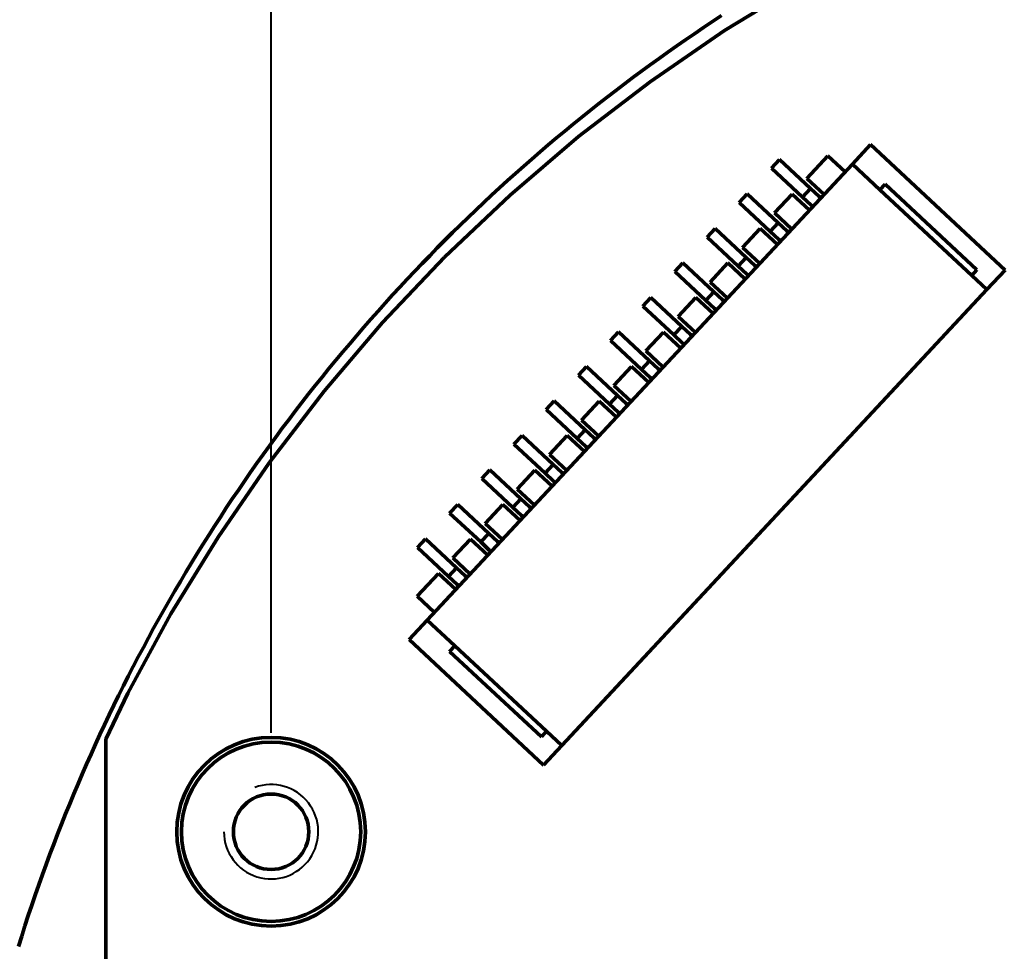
# Model space of a CAD drawing. Header units: millimetres. Extents: x 71 to 428, y 120 to 295.
# Drawn here: x 320.07 to 341.15, y 217.1 to 236.84 of the extents above; entities that cross this region are included whole.
import ezdxf

# ---------------------------------------------------------------- set-up
doc = ezdxf.new("R2010")
doc.units = ezdxf.units.MM
doc.header["$LTSCALE"] = 0.75
doc.layers.add('Dim', color=3, linetype='Continuous', lineweight=25)
doc.layers.add('Visible', color=7, linetype='Continuous', lineweight=50)
doc.layers.add('尺寸标注', color=3, linetype='Continuous')
doc.styles.get("Standard").update_dxf_attribs({"font": 'arial.ttf'})
doc.dimstyles.new('Dim-ISO-25', dxfattribs={"dimtxt": 3.5, "dimasz": 3.5, "dimexe": 2.1, "dimexo": 2.1, "dimgap": 1.4, "dimtad": 1, "dimzin": 12, "dimdsep": 46, "dimtxsty": 'Standard', "dimcen": 0, "dimazin": 3, "dimtp": 0.1, "dimtm": 0.1, "dimtfac": 0.714286, "dimtmove": 0, "dimatfit": 3, "dimfxl": 1, "dimtzin": 12, "dimarcsym": 0})

# ---------------------------------------------------------------- blocks, each defined once
blk = doc.blocks.new('*D140')
at = {"color": 0, "linetype": 'ByBlock', "lineweight": -2}
for p, q in [((325.4, 221.732), (325.4, 264.594)), ((354.896, 258.313), (354.896, 264.594)), ((325.4, 262.494), (354.896, 262.494))]:
    blk.add_line(p, q, dxfattribs=at)
at = {"color": 0, "linetype": 'ByBlock'}
for points in [[(325.4, 262.494), (328.9, 261.91), (328.9, 263.077)], [(354.896, 262.494), (351.396, 261.91), (351.396, 263.077)]]:
    blk.add_solid(points, dxfattribs=at)
at = {"layer": 'Defpoints', "color": 0, "linetype": 'ByBlock'}
for p in [(354.896, 256.213), (325.4, 219.632)]:
    blk.add_point(p, dxfattribs=at)
at = {"color": 0, "linetype": 'ByBlock', "lineweight": -2, "insert": (340.148, 265.681), "char_height": 3.5, "attachment_point": 5}
blk.add_mtext('\\A0;29.5', dxfattribs=at)
blk = doc.blocks.new('*D107')
at = {"color": 0, "linetype": 'ByBlock', "lineweight": -2}
for p, q in [((287.663, 214.089), (287.663, 230.462)), ((318.849, 214.089), (285.563, 214.089)), ((287.663, 214.089), (287.663, 205.496)), ((318.849, 205.496), (285.563, 205.496)), ((287.663, 205.496), (287.663, 198.496))]:
    blk.add_line(p, q, dxfattribs=at)
at = {"color": 0, "linetype": 'ByBlock'}
for points in [[(287.663, 214.089), (287.079, 217.589), (288.246, 217.589)], [(287.663, 205.496), (287.079, 201.996), (288.246, 201.996)]]:
    blk.add_solid(points, dxfattribs=at)
at = {"layer": 'Defpoints', "color": 0, "linetype": 'ByBlock'}
for p in [(320.949, 214.089), (320.949, 205.496)]:
    blk.add_point(p, dxfattribs=at)
at = {"color": 0, "linetype": 'ByBlock', "lineweight": -2, "insert": (284.476, 225.775), "char_height": 3.5, "attachment_point": 5, "rotation": 90}
blk.add_mtext('\\A0;8.6', dxfattribs=at)
blk = doc.blocks.new('*D108')
at = {"color": 0, "linetype": 'ByBlock', "lineweight": -2}
for p, q in [((339.541, 239.992), (278.368, 239.992)), ((280.468, 239.992), (280.468, 204.496)), ((300.788, 204.496), (278.368, 204.496))]:
    blk.add_line(p, q, dxfattribs=at)
at = {"color": 0, "linetype": 'ByBlock'}
for points in [[(280.468, 239.992), (279.885, 236.492), (281.051, 236.492)], [(280.468, 204.496), (279.885, 207.996), (281.051, 207.996)]]:
    blk.add_solid(points, dxfattribs=at)
at = {"layer": 'Defpoints', "color": 0, "linetype": 'ByBlock'}
for p in [(341.641, 239.992), (302.888, 204.496)]:
    blk.add_point(p, dxfattribs=at)
at = {"color": 0, "linetype": 'ByBlock', "lineweight": -2, "insert": (277.28, 222.244), "char_height": 3.5, "attachment_point": 5, "rotation": 90}
blk.add_mtext('\\A0;35.5', dxfattribs=at)
blk = doc.blocks.new('*D109')
at = {"color": 0, "linetype": 'ByBlock', "lineweight": -2}
for p, q in [((352.909, 242.862), (269.231, 242.862)), ((271.331, 242.862), (271.331, 204.496)), ((301.822, 204.496), (269.231, 204.496))]:
    blk.add_line(p, q, dxfattribs=at)
at = {"color": 0, "linetype": 'ByBlock'}
for points in [[(271.331, 242.862), (270.748, 239.362), (271.914, 239.362)], [(271.331, 204.496), (270.748, 207.996), (271.914, 207.996)]]:
    blk.add_solid(points, dxfattribs=at)
at = {"layer": 'Defpoints', "color": 0, "linetype": 'ByBlock'}
for p in [(355.009, 242.862), (303.922, 204.496)]:
    blk.add_point(p, dxfattribs=at)
at = {"color": 0, "linetype": 'ByBlock', "lineweight": -2, "insert": (268.143, 223.679), "char_height": 3.5, "attachment_point": 5, "rotation": 90}
blk.add_mtext('\\A0;38.37', dxfattribs=at)

msp = doc.modelspace()

# ---------------------------------------------------------------- linework, layer by layer
at = {"color": 1}
msp.add_arc((325.4, 219.632), 1, 180, 110.3091, dxfattribs=at)
at = {"layer": 'Visible'}
for p, q in [((336.641, 237.613), (335.011, 236.614)), ((334.951, 236.931), (334.759, 236.805)), ((334.759, 236.805), (334.568, 236.677)), ((335.011, 236.614), (333.436, 235.531)), ((334.378, 236.549), (334.189, 236.42)), ((334.568, 236.677), (334.378, 236.549)), ((334.189, 236.42), (334.001, 236.289)), ((333.813, 236.157), (333.626, 236.024)), ((334.001, 236.289), (333.813, 236.157)), ((333.44, 235.89), (333.255, 235.754)), ((333.626, 236.024), (333.44, 235.89)), ((333.255, 235.754), (333.071, 235.618)), ((333.436, 235.531), (331.919, 234.367)), ((332.887, 235.48), (332.705, 235.341)), ((333.071, 235.618), (332.887, 235.48)), ((332.705, 235.341), (332.523, 235.201)), ((332.343, 235.06), (332.163, 234.918)), ((332.523, 235.201), (332.343, 235.06)), ((332.163, 234.918), (331.984, 234.774)), ((331.806, 234.63), (331.628, 234.484)), ((331.984, 234.774), (331.806, 234.63)), ((331.628, 234.484), (331.452, 234.338)), ((331.919, 234.367), (330.466, 233.126)), ((331.277, 234.19), (331.103, 234.041)), ((331.452, 234.338), (331.277, 234.19)), ((337.724, 233.784), (338.111, 234.199)), ((338.111, 234.199), (340.964, 231.539)), ((331.103, 234.041), (330.929, 233.891)), ((337.724, 233.784), (328.712, 224.119)), ((330.929, 233.891), (330.757, 233.74)), ((336.006, 233.701), (336.177, 233.884)), ((336.177, 233.884), (336.835, 233.27)), ((337.207, 233.962), (336.757, 233.48)), ((337.207, 233.962), (337.573, 233.621)), ((337.724, 233.784), (338.309, 233.238)), ((330.585, 233.587), (330.414, 233.434)), ((330.757, 233.74), (330.585, 233.587)), ((336.664, 233.087), (336.006, 233.701)), ((330.414, 233.434), (330.245, 233.28)), ((337.123, 233.139), (336.757, 233.48)), ((338.421, 233.357), (338.309, 233.238)), ((340.365, 231.544), (338.421, 233.357)), ((330.245, 233.28), (330.076, 233.124)), ((335.324, 232.97), (335.495, 233.152)), ((335.495, 233.152), (336.153, 232.539)), ((336.45, 233.15), (336.075, 232.748)), ((336.816, 232.809), (336.45, 233.15)), ((336.664, 233.087), (336.835, 233.27)), ((337.018, 233.1), (336.835, 233.27)), ((338.309, 233.238), (340.254, 231.425)), ((330.466, 233.126), (329.079, 231.81)), ((329.909, 232.968), (329.742, 232.81)), ((330.076, 233.124), (329.909, 232.968)), ((335.982, 232.356), (335.324, 232.97)), ((336.664, 233.087), (336.847, 232.917)), ((337.054, 233.065), (337.018, 233.1)), ((329.742, 232.81), (329.576, 232.652)), ((336.441, 232.407), (336.075, 232.748)), ((336.884, 232.883), (336.847, 232.917)), ((329.576, 232.652), (329.412, 232.492)), ((335.982, 232.356), (336.153, 232.539)), ((336.336, 232.368), (336.153, 232.539)), ((329.248, 232.331), (329.085, 232.17)), ((329.412, 232.492), (329.248, 232.331)), ((334.642, 232.238), (334.813, 232.421)), ((334.813, 232.421), (335.471, 231.807)), ((335.768, 232.419), (335.393, 232.017)), ((336.134, 232.078), (335.768, 232.419)), ((335.982, 232.356), (336.165, 232.185)), ((336.372, 232.334), (336.336, 232.368)), ((329.085, 232.17), (328.924, 232.007)), ((335.3, 231.624), (334.642, 232.238)), ((336.202, 232.151), (336.165, 232.185)), ((328.924, 232.007), (328.763, 231.843)), ((335.759, 231.676), (335.393, 232.017)), ((329.079, 231.81), (327.763, 230.424)), ((328.603, 231.679), (328.445, 231.513)), ((328.763, 231.843), (328.603, 231.679)), ((333.96, 231.507), (334.131, 231.69)), ((334.131, 231.69), (334.789, 231.076)), ((335.086, 231.688), (334.711, 231.285)), ((335.452, 231.347), (335.086, 231.688)), ((335.3, 231.624), (335.471, 231.807)), ((335.654, 231.637), (335.471, 231.807)), ((328.445, 231.513), (328.287, 231.346)), ((334.618, 230.893), (333.96, 231.507)), ((335.3, 231.624), (335.483, 231.454)), ((335.52, 231.42), (335.483, 231.454)), ((335.69, 231.603), (335.654, 231.637)), ((340.254, 231.425), (340.365, 231.544)), ((340.964, 231.539), (340.576, 231.124)), ((328.287, 231.346), (328.131, 231.179)), ((335.077, 230.944), (334.711, 231.285)), ((340.254, 231.425), (340.576, 231.124)), ((328.131, 231.179), (327.975, 231.01)), ((340.576, 231.124), (331.564, 221.46)), ((334.618, 230.893), (334.789, 231.076)), ((334.972, 230.905), (334.789, 231.076)), ((327.821, 230.84), (327.668, 230.67)), ((327.975, 231.01), (327.821, 230.84)), ((333.278, 230.776), (333.449, 230.958)), ((333.449, 230.958), (334.107, 230.345)), ((334.404, 230.956), (334.029, 230.554)), ((334.77, 230.615), (334.404, 230.956)), ((334.618, 230.893), (334.801, 230.723)), ((335.008, 230.871), (334.972, 230.905)), ((327.668, 230.67), (327.516, 230.498)), ((333.936, 230.162), (333.278, 230.776)), ((334.838, 230.689), (334.801, 230.723)), ((327.763, 230.424), (326.522, 228.97)), ((327.516, 230.498), (327.365, 230.326)), ((334.395, 230.213), (334.029, 230.554)), ((327.365, 230.326), (327.215, 230.152)), ((332.596, 230.044), (332.767, 230.227)), ((332.767, 230.227), (333.425, 229.613)), ((333.722, 230.225), (333.347, 229.823)), ((334.088, 229.884), (333.722, 230.225)), ((333.936, 230.162), (334.107, 230.345)), ((334.29, 230.174), (334.107, 230.345)), ((327.066, 229.978), (326.918, 229.802)), ((327.215, 230.152), (327.066, 229.978)), ((333.254, 229.43), (332.596, 230.044)), ((333.936, 230.162), (334.119, 229.991)), ((334.156, 229.957), (334.119, 229.991)), ((334.326, 230.14), (334.29, 230.174)), ((326.918, 229.802), (326.771, 229.626)), ((333.713, 229.482), (333.347, 229.823)), ((326.771, 229.626), (326.625, 229.449)), ((333.254, 229.43), (333.425, 229.613)), ((333.608, 229.443), (333.425, 229.613)), ((326.625, 229.449), (326.481, 229.271)), ((331.914, 229.313), (332.085, 229.496)), ((332.085, 229.496), (332.743, 228.882)), ((333.04, 229.494), (332.665, 229.091)), ((333.406, 229.153), (333.04, 229.494)), ((333.254, 229.43), (333.437, 229.26)), ((333.644, 229.409), (333.608, 229.443)), ((326.481, 229.271), (326.338, 229.092)), ((332.572, 228.699), (331.914, 229.313)), ((333.474, 229.226), (333.437, 229.26)), ((326.522, 228.97), (325.358, 227.453)), ((326.338, 229.092), (326.195, 228.912)), ((333.031, 228.75), (332.665, 229.091)), ((326.054, 228.731), (325.914, 228.55)), ((326.195, 228.912), (326.054, 228.731)), ((331.232, 228.581), (331.403, 228.764)), ((331.403, 228.764), (332.061, 228.151)), ((332.358, 228.762), (331.983, 228.36)), ((332.724, 228.421), (332.358, 228.762)), ((332.572, 228.699), (332.743, 228.882)), ((332.926, 228.711), (332.743, 228.882)), ((332.962, 228.677), (332.926, 228.711)), ((325.914, 228.55), (325.775, 228.367)), ((331.89, 227.968), (331.232, 228.581)), ((332.572, 228.699), (332.755, 228.529)), ((332.792, 228.494), (332.755, 228.529)), ((325.775, 228.367), (325.638, 228.184)), ((332.349, 228.019), (331.983, 228.36)), ((325.638, 228.184), (325.501, 227.999)), ((331.89, 227.968), (332.061, 228.151)), ((332.244, 227.98), (332.061, 228.151)), ((325.501, 227.999), (325.366, 227.814)), ((330.55, 227.85), (330.721, 228.033)), ((330.721, 228.033), (331.379, 227.419)), ((331.676, 228.031), (331.301, 227.629)), ((332.042, 227.69), (331.676, 228.031)), ((331.89, 227.968), (332.073, 227.797)), ((332.28, 227.946), (332.244, 227.98)), ((325.366, 227.814), (325.232, 227.628)), ((331.208, 227.236), (330.55, 227.85)), ((332.11, 227.763), (332.073, 227.797)), ((325.358, 227.453), (324.275, 225.878)), ((325.099, 227.442), (324.967, 227.254)), ((325.232, 227.628), (325.099, 227.442)), ((331.667, 227.288), (331.301, 227.629)), ((324.967, 227.254), (324.836, 227.065)), ((329.868, 227.119), (330.039, 227.302)), ((330.039, 227.302), (330.697, 226.688)), ((330.994, 227.3), (330.619, 226.897)), ((331.36, 226.959), (330.994, 227.3)), ((331.208, 227.236), (331.379, 227.419)), ((331.208, 227.236), (331.391, 227.066)), ((331.562, 227.249), (331.379, 227.419)), ((331.598, 227.215), (331.562, 227.249)), ((324.836, 227.065), (324.706, 226.876)), ((330.526, 226.505), (329.868, 227.119)), ((331.428, 227.032), (331.391, 227.066)), ((324.706, 226.876), (324.578, 226.686)), ((330.985, 226.556), (330.619, 226.897)), ((324.578, 226.686), (324.451, 226.495)), ((330.526, 226.505), (330.697, 226.688)), ((330.88, 226.517), (330.697, 226.688)), ((324.451, 226.495), (324.325, 226.303)), ((329.186, 226.387), (329.357, 226.57)), ((329.844, 225.774), (329.186, 226.387)), ((329.357, 226.57), (330.015, 225.956)), ((330.312, 226.568), (329.937, 226.166)), ((330.678, 226.227), (330.312, 226.568)), ((330.526, 226.505), (330.709, 226.334)), ((330.916, 226.483), (330.88, 226.517)), ((324.325, 226.303), (324.201, 226.111)), ((330.746, 226.3), (330.709, 226.334)), ((324.201, 226.111), (324.077, 225.918)), ((330.303, 225.825), (329.937, 226.166)), ((324.275, 225.878), (323.276, 224.248)), ((324.077, 225.918), (323.955, 225.724)), ((328.504, 225.656), (328.675, 225.839)), ((328.675, 225.839), (329.333, 225.225)), ((329.63, 225.837), (329.255, 225.435)), ((329.996, 225.496), (329.63, 225.837)), ((329.844, 225.774), (330.015, 225.956)), ((329.844, 225.774), (330.027, 225.603)), ((330.198, 225.786), (330.015, 225.956)), ((330.234, 225.752), (330.198, 225.786)), ((323.955, 225.724), (323.834, 225.529)), ((329.162, 225.042), (328.504, 225.656)), ((330.064, 225.569), (330.027, 225.603)), ((323.714, 225.333), (323.595, 225.137)), ((323.834, 225.529), (323.714, 225.333)), ((329.621, 225.094), (329.255, 225.435)), ((323.595, 225.137), (323.478, 224.94)), ((329.162, 225.042), (329.333, 225.225)), ((329.516, 225.055), (329.333, 225.225)), ((323.478, 224.94), (323.362, 224.742)), ((328.948, 225.106), (328.498, 224.623)), ((329.314, 224.765), (328.948, 225.106)), ((329.162, 225.042), (329.345, 224.872)), ((329.552, 225.021), (329.516, 225.055)), ((323.362, 224.742), (323.247, 224.544)), ((329.382, 224.838), (329.345, 224.872)), ((323.247, 224.544), (323.133, 224.345)), ((328.498, 224.623), (328.863, 224.282)), ((323.133, 224.345), (323.021, 224.145)), ((323.276, 224.248), (322.364, 222.568)), ((323.021, 224.145), (322.91, 223.944)), ((328.325, 223.704), (328.712, 224.119)), ((328.712, 224.119), (329.297, 223.574)), ((322.91, 223.944), (322.8, 223.743)), ((322.8, 223.743), (322.692, 223.541)), ((328.325, 223.704), (331.177, 221.044)), ((322.692, 223.541), (322.584, 223.338)), ((329.297, 223.574), (329.186, 223.454)), ((329.186, 223.454), (331.13, 221.641)), ((331.242, 221.761), (329.297, 223.574)), ((322.584, 223.338), (322.478, 223.135)), ((322.478, 223.135), (322.373, 222.931)), ((322.373, 222.931), (322.27, 222.726)), ((322.27, 222.726), (322.168, 222.521)), ((322.364, 222.568), (321.897, 221.592)), ((322.168, 222.521), (322.067, 222.315)), ((322.067, 222.315), (321.967, 222.108)), ((321.967, 222.108), (321.869, 221.901)), ((321.869, 221.901), (321.772, 221.693)), ((331.13, 221.641), (331.242, 221.761)), ((331.242, 221.761), (331.564, 221.46)), ((321.772, 221.693), (321.676, 221.485)), ((321.897, 221.592), (321.897, 215.839)), ((321.676, 221.485), (321.582, 221.276)), ((331.177, 221.044), (331.564, 221.46)), ((321.582, 221.276), (321.489, 221.066)), ((321.489, 221.066), (321.397, 220.856)), ((321.397, 220.856), (321.307, 220.645)), ((321.307, 220.645), (321.218, 220.434)), ((321.218, 220.434), (321.13, 220.222)), ((321.13, 220.222), (321.044, 220.009)), ((321.044, 220.009), (320.959, 219.796)), ((320.959, 219.796), (320.875, 219.583)), ((320.875, 219.583), (320.792, 219.369)), ((320.792, 219.369), (320.711, 219.154)), ((320.711, 219.154), (320.632, 218.939)), ((320.632, 218.939), (320.553, 218.724)), ((320.553, 218.724), (320.476, 218.508)), ((320.476, 218.508), (320.401, 218.291)), ((320.401, 218.291), (320.326, 218.074)), ((320.326, 218.074), (320.253, 217.857)), ((320.253, 217.857), (320.182, 217.639)), ((320.182, 217.639), (320.112, 217.421)), ((320.112, 217.421), (320.043, 217.202))]:
    msp.add_line(p, q, dxfattribs=at)
at = {"layer": 'Visible', "extrusion": (0, 0, -1)}
for centre, radius in [((-354.896, 204.496), 47.93), ((-325.4, 219.632), 2), ((-325.4, 219.632), 1.9)]:
    msp.add_circle(centre, radius, dxfattribs=at)
at = {"layer": 'Visible'}
msp.add_circle((325.4, 219.632), 0.8, dxfattribs=at)

# ---------------------------------------------------------------- dimensions: what is measured, and where the dimension line sits
at = {"layer": 'Dim'}
for base, p1, p2, picture, middle in [((271.331, 204.496), (355.009, 242.862), (303.922, 204.496), '*D109', (268.143, 223.679)), ((280.468, 204.496), (341.641, 239.992), (302.888, 204.496), '*D108', (277.28, 222.244))]:
    dim = msp.add_linear_dim(base=base, p1=p1, p2=p2, angle=90, dimstyle='Dim-ISO-25', dxfattribs=at)
    dim.commit()
    dim.dimension.update_dxf_attribs({"geometry": picture, "text_midpoint": middle})
at = {"layer": '尺寸标注'}
dim = msp.add_linear_dim(base=(354.896, 262.494), p1=(325.4, 219.632), p2=(354.896, 256.213), dimstyle='Dim-ISO-25', dxfattribs=at)
dim.commit()
dim.dimension.update_dxf_attribs({"geometry": '*D140', "text_midpoint": (340.148, 265.681)})
dim = msp.add_linear_dim(base=(287.663, 205.496), p1=(320.949, 214.089), p2=(320.949, 205.496), angle=90, dimstyle='Dim-ISO-25', override={"dimdec": 1}, dxfattribs=at)
dim.commit()
dim.dimension.update_dxf_attribs({"geometry": '*D107', "text_midpoint": (287.663, 225.775), "dimtype": 160})

doc.saveas('drawing.dxf')
